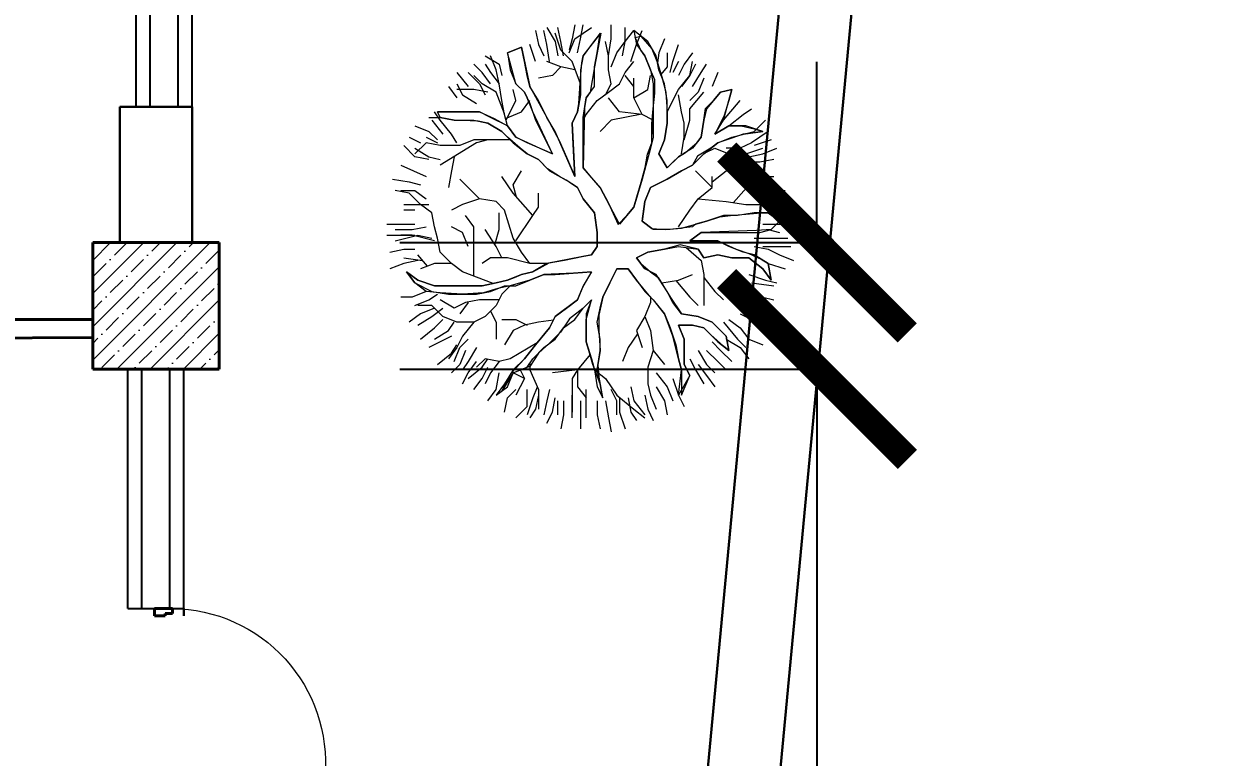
# Model space of a CAD drawing. Header units: millimetres. Extents: x 1531071 to 1560283, y -701792 to -691067.
# Drawn here: x 1557534 to 1558193, y -700450 to -700044 of the extents above; entities that cross this region are included whole.
import ezdxf

# ---------------------------------------------------------------- set-up
doc = ezdxf.new("R2010")
doc.units = ezdxf.units.MM
doc.header["$LTSCALE"] = 20
doc.header["$MEASUREMENT"] = 0
doc.layers.add('A-PlantOutdoor-G', color=82, linetype='Continuous', lineweight=5)
doc.layers.add('Qapi', color=5, linetype='Continuous', lineweight=13)
for name, color, linetype, lineweight, true_color in [('Двери ArchiCAD_Ном._пера__23', 7, 'Continuous', 40, 0xff6600), ('Двери ArchiCAD_Ном._пера__3', 7, 'Continuous', 20, 0xff6600), ('Двери ArchiCAD_Ном._пера__47', 7, 'Continuous', 25, 0x373737), ('Конструктив - Колонны_Ном._пера__202', 7, 'Continuous', 0, 0x38637a), ('Конструктив - Колонны_Ном._пера__28', 7, 'Continuous', 40, 0xffe4e1)]:
    doc.layers.add(name, color=color, linetype=linetype, lineweight=lineweight, true_color=true_color)
doc.styles.add('СГЕНЕРИР_СТИЛЬ_1', font='arial.ttf')
doc.dimstyles.get("Standard").update_dxf_attribs({"dimtxt": 200, "dimasz": 100, "dimexe": 2, "dimexo": 100, "dimgap": 80, "dimtad": 1, "dimdec": 0, "dimzin": 0, "dimdsep": 46, "dimtxsty": 'СГЕНЕРИР_СТИЛЬ_1', "dimblk": 'ARCHTICK', "dimcen": 0.09, "dimclrd": 5, "dimclre": 5, "dimclrt": 5, "dimadec": 0, "dimazin": 0, "dimtfac": 1, "dimtdec": 0, "dimtofl": 0, "dimtmove": 0, "dimatfit": 3, "dimfxl": 1, "dimtolj": 1, "dimtzin": 0, "dimarcsym": 0})

# ---------------------------------------------------------------- blocks, each defined once
blk = doc.blocks.new('_ArchTick')
at = {"color": 0, "linetype": 'ByBlock', "const_width": 0.15}
blk.add_lwpolyline([(-0.5, -0.5), (0.5, 0.5)], dxfattribs=at)
blk = doc.blocks.new('*D306')
at = {"layer": 'Defpoints', "color": 0, "lineweight": -3, "ltscale": 0.5, "transparency": 16777216}
for p in [(1557642.21, -700165.21), (1557973.19, -700165.21), (1557642.21, -700235.21)]:
    blk.add_point(p, dxfattribs=at)
at = {"layer": 'Конструктив - Колонны_Ном._пера__28', "color": 5, "lineweight": -2, "ltscale": 0.5, "transparency": 16777216}
for p, q in [((1557973.19, -700165.21), (1557973.19, -700065.21)), ((1557742.21, -700165.21), (1557975.19, -700165.21)), ((1557742.21, -700235.21), (1557975.19, -700235.21)), ((1557973.19, -700235.21), (1557973.19, -700879.38))]:
    blk.add_line(p, q, dxfattribs=at)
at = {"layer": 'Конструктив - Колонны_Ном._пера__28', "color": 5, "lineweight": -2, "ltscale": 0.5, "transparency": 16777216, "xscale": 100, "yscale": 100, "zscale": 100}
for p, rotation in [((1557973.19, -700165.21), 270), ((1557973.19, -700235.21), 90)]:
    blk.add_blockref('_ArchTick', p, dxfattribs=dict(at, rotation=rotation))
at = {"layer": 'Конструктив - Колонны_Ном._пера__28', "color": 5, "lineweight": 0, "ltscale": 0.5, "transparency": 16777216, "insert": (1557791.08, -700657.3), "char_height": 200, "attachment_point": 5, "rotation": 90, "style": 'СГЕНЕРИР_СТИЛЬ_1'}
blk.add_mtext('\\A1;70', dxfattribs=at)
blk = doc.blocks.new('AUDIT_I_000527131450-3')
at = {"color": 0, "linetype": 'Continuous'}
for p, q in [((-0.105, 1.993), (0.091, 2.242)), ((0.091, 2.242), (0.05, 2.024)), ((0.469, 2.195), (0.531, 2.211)), ((0.531, 2.055), (0.469, 2.195)), ((0.531, 2.211), (0.656, 2.071)), ((-0.944, 2.024), (-0.788, 2.087)), ((-0.851, 1.683), (-0.944, 2.024)), ((-0.788, 2.087), (-0.695, 1.652)), ((-0.121, 1.916), (-0.105, 1.993)), ((0.05, 2.024), (0.019, 1.869)), ((0.578, 1.993), (0.531, 2.055)), ((0.64, 1.838), (0.578, 1.993)), ((0.656, 2.071), (0.718, 1.916)), ((-0.136, 1.745), (-0.121, 1.916)), ((0.019, 1.869), (-0.028, 1.59)), ((0.718, 1.916), (0.764, 1.761)), ((-0.152, 1.466), (-0.136, 1.745)), ((0.687, 1.725), (0.64, 1.838)), ((0.687, 1.578), (0.687, 1.725)), ((0.764, 1.761), (0.811, 1.59)), ((-0.757, 1.59), (-0.851, 1.683)), ((-0.726, 1.528), (-0.757, 1.59)), ((-0.695, 1.652), (-0.509, 1.311)), ((-0.028, 1.59), (-0.074, 1.528)), ((0.811, 1.59), (0.826, 1.373)), ((1.339, 1.497), (1.416, 1.59)), ((1.416, 1.59), (1.541, 1.621)), ((1.541, 1.621), (1.509, 1.497)), ((-0.664, 1.373), (-0.726, 1.528)), ((-0.167, 1.373), (-0.152, 1.466)), ((-0.074, 1.528), (-0.09, 1.419)), ((0.671, 1.404), (0.687, 1.578)), ((1.25, 1.41), (1.339, 1.497)), ((1.509, 1.497), (1.452, 1.32)), ((-1.689, 1.311), (-1.72, 1.373)), ((-1.72, 1.373), (-1.254, 1.373)), ((-1.254, 1.373), (-1.09, 1.297)), ((-0.447, 0.907), (-0.664, 1.373)), ((-0.229, 1.248), (-0.167, 1.373)), ((-0.09, 1.419), (-0.105, 0.752)), ((0.653, 1.241), (0.671, 1.404)), ((0.826, 1.373), (0.826, 1.248)), ((1.23, 1.279), (1.25, 1.41)), ((1.452, 1.32), (1.354, 1.124)), ((-1.534, 1.279), (-1.689, 1.311)), ((-1.267, 1.27), (-1.534, 1.279)), ((-1.161, 1.248), (-1.267, 1.27)), ((-1.006, 1.155), (-1.161, 1.248)), ((-1.09, 1.297), (-0.944, 1.217)), ((-0.944, 1.217), (-0.851, 1.093)), ((-0.509, 1.311), (-0.373, 1.056)), ((-0.217, 1.015), (-0.229, 1.248)), ((0.656, 1.031), (0.653, 1.241)), ((0.826, 1.248), (0.795, 1.062)), ((1.199, 1.093), (1.23, 1.279)), ((1.354, 1.124), (1.509, 1.217)), ((1.509, 1.217), (1.643, 1.217)), ((1.643, 1.217), (1.789, 1.186)), ((1.789, 1.186), (1.882, 1.155)), ((-0.944, 1.093), (-1.006, 1.155)), ((-0.804, 0.969), (-0.944, 1.093)), ((-0.851, 1.093), (-0.587, 0.969)), ((-0.373, 1.056), (-0.291, 0.871)), ((0.795, 1.062), (0.733, 0.907)), ((1.152, 1.031), (1.199, 1.093)), ((1.542, 1.083), (1.385, 1.031)), ((1.665, 1.124), (1.542, 1.083)), ((1.773, 1.14), (1.665, 1.124)), ((1.882, 1.155), (1.773, 1.14)), ((-0.726, 0.907), (-0.804, 0.969)), ((-0.587, 0.969), (-0.447, 0.907)), ((-0.198, 0.659), (-0.217, 1.015)), ((0.608, 0.903), (0.656, 1.031)), ((1.028, 0.923), (1.152, 1.031)), ((1.308, 0.969), (1.16, 0.881)), ((1.385, 1.031), (1.308, 0.969)), ((-0.602, 0.845), (-0.726, 0.907)), ((-0.499, 0.741), (-0.602, 0.845)), ((-0.291, 0.871), (-0.198, 0.659)), ((0.582, 0.755), (0.608, 0.903)), ((0.733, 0.907), (0.826, 0.752)), ((0.826, 0.752), (0.888, 0.814)), ((0.888, 0.814), (0.951, 0.876)), ((0.951, 0.876), (1.028, 0.923)), ((1.16, 0.881), (1.106, 0.783)), ((-0.369, 0.659), (-0.499, 0.741)), ((-0.105, 0.752), (-0.012, 0.643)), ((0.537, 0.594), (0.582, 0.755)), ((0.982, 0.721), (0.826, 0.628)), ((1.106, 0.783), (0.982, 0.721)), ((-0.295, 0.616), (-0.369, 0.659)), ((-0.167, 0.535), (-0.295, 0.616)), ((-0.105, 0.41), (-0.167, 0.535)), ((-0.012, 0.643), (0.085, 0.528)), ((0.085, 0.528), (0.17, 0.369)), ((0.489, 0.433), (0.537, 0.594)), ((0.64, 0.535), (0.578, 0.379)), ((0.826, 0.628), (0.64, 0.535)), ((-0.043, 0.333), (-0.105, 0.41)), ((0.454, 0.317), (0.489, 0.433)), ((0.019, 0.255), (-0.043, 0.333)), ((0.17, 0.369), (0.282, 0.127)), ((0.376, 0.224), (0.454, 0.317)), ((0.562, 0.271), (0.547, 0.162)), ((0.578, 0.379), (0.562, 0.271)), ((0.034, 0.147), (0.019, 0.255)), ((0.05, 0.038), (0.034, 0.147)), ((0.282, 0.127), (0.376, 0.224)), ((0.547, 0.162), (0.655, 0.081)), ((0.982, 0.084), (1.261, 0.162)), ((1.261, 0.162), (1.409, 0.211)), ((1.409, 0.211), (1.525, 0.224)), ((1.525, 0.224), (1.696, 0.24)), ((1.696, 0.24), (1.867, 0.255)), ((1.867, 0.255), (1.944, 0.255)), ((1.944, 0.255), (2.068, 0.162)), ((2.068, 0.162), (1.975, 0.069)), ((0.05, -0.117), (0.05, 0.038)), ((0.655, 0.081), (0.811, 0.069)), ((0.811, 0.069), (0.982, 0.084)), ((1.199, 0.038), (1.075, -0.055)), ((1.812, 0.06), (1.199, 0.038)), ((1.975, 0.069), (1.812, 0.06)), ((-0.012, -0.21), (0.05, -0.117)), ((0.968, -0.098), (0.795, -0.148)), ((1.168, -0.148), (0.968, -0.098)), ((1.075, -0.055), (1.385, -0.055)), ((1.385, -0.055), (1.587, -0.148)), ((-0.312, -0.267), (-0.097, -0.226)), ((-0.097, -0.226), (-0.012, -0.21)), ((0.609, -0.179), (0.485, -0.241)), ((0.485, -0.241), (0.531, -0.304)), ((0.795, -0.148), (0.609, -0.179)), ((1.23, -0.241), (1.168, -0.148)), ((1.385, -0.21), (1.23, -0.241)), ((1.541, -0.241), (1.385, -0.21)), ((1.727, -0.241), (1.541, -0.241)), ((1.587, -0.148), (1.727, -0.195)), ((1.727, -0.195), (1.867, -0.257)), ((1.882, -0.366), (1.727, -0.241)), ((1.867, -0.257), (1.944, -0.304)), ((-0.664, -0.397), (-0.483, -0.299)), ((-0.483, -0.299), (-0.312, -0.267)), ((0.267, -0.366), (0.19, -0.521)), ((0.392, -0.366), (0.267, -0.366)), ((0.485, -0.49), (0.392, -0.366)), ((0.531, -0.304), (0.64, -0.397)), ((1.975, -0.49), (1.882, -0.366)), ((1.944, -0.304), (1.975, -0.49)), ((-2.062, -0.397), (-1.937, -0.49)), ((-1.968, -0.521), (-2.062, -0.397)), ((-1.844, -0.614), (-1.968, -0.521)), ((-1.937, -0.49), (-1.751, -0.552)), ((-1.223, -0.552), (-1.068, -0.521)), ((-1.068, -0.521), (-0.944, -0.49)), ((-0.944, -0.49), (-0.866, -0.459)), ((-0.695, -0.49), (-0.913, -0.552)), ((-0.866, -0.459), (-0.788, -0.428)), ((-0.788, -0.428), (-0.664, -0.397)), ((-0.54, -0.428), (-0.695, -0.49)), ((-0.214, -0.412), (-0.54, -0.428)), ((-0.012, -0.397), (-0.214, -0.412)), ((-0.114, -0.574), (-0.012, -0.397)), ((0.19, -0.521), (0.112, -0.676)), ((0.624, -0.661), (0.485, -0.49)), ((0.64, -0.397), (0.723, -0.46)), ((0.723, -0.46), (0.86, -0.681)), ((-1.689, -0.629), (-1.844, -0.614)), ((-1.751, -0.552), (-1.223, -0.552)), ((-1.441, -0.645), (-1.689, -0.629)), ((-1.208, -0.629), (-1.441, -0.645)), ((-1.052, -0.583), (-1.208, -0.629)), ((-0.913, -0.552), (-1.052, -0.583)), ((-0.167, -0.707), (-0.114, -0.574)), ((-0.292, -0.8), (-0.167, -0.707)), ((-0.012, -0.707), (-0.109, -0.805)), ((-0.074, -0.924), (-0.012, -0.707)), ((0.112, -0.676), (0.066, -0.878)), ((0.698, -0.741), (0.624, -0.661)), ((0.795, -0.862), (0.698, -0.741)), ((0.86, -0.681), (0.982, -0.862)), ((-0.478, -1.017), (-0.416, -0.893)), ((-0.416, -0.893), (-0.292, -0.8)), ((-0.258, -0.919), (-0.357, -1.064)), ((-0.109, -0.805), (-0.258, -0.919)), ((0.066, -0.878), (0.066, -1.048)), ((0.826, -0.94), (0.795, -0.862)), ((0.982, -0.862), (1.168, -0.893)), ((1.168, -0.893), (1.323, -0.955)), ((-0.616, -1.184), (-0.478, -1.017)), ((-0.074, -1.173), (-0.074, -0.924)), ((0.066, -1.048), (0.081, -1.266)), ((0.888, -1.111), (0.826, -0.94)), ((1.106, -0.986), (0.951, -0.986)), ((0.951, -0.986), (1.013, -1.142)), ((1.23, -1.017), (1.106, -0.986)), ((1.308, -1.095), (1.23, -1.017)), ((1.323, -0.955), (1.478, -1.111)), ((-0.757, -1.359), (-0.616, -1.184)), ((-0.357, -1.064), (-0.478, -1.188)), ((-0.043, -1.266), (-0.074, -1.173)), ((0.951, -1.359), (0.888, -1.111)), ((1.013, -1.142), (1.013, -1.421)), ((1.447, -1.219), (1.308, -1.095)), ((1.478, -1.111), (1.509, -1.266)), ((-0.602, -1.297), (-0.695, -1.444)), ((-0.478, -1.188), (-0.602, -1.297)), ((0.003, -1.421), (-0.043, -1.266)), ((0.081, -1.266), (0.058, -1.427)), ((1.509, -1.266), (1.447, -1.219)), ((-0.903, -1.519), (-0.757, -1.359)), ((-0.695, -1.444), (-0.804, -1.483)), ((0.081, -1.638), (0.003, -1.421)), ((0.058, -1.427), (0.066, -1.561)), ((0.982, -1.483), (0.951, -1.359)), ((1.013, -1.421), (1.075, -1.545)), ((-0.882, -1.514), (-1.006, -1.716)), ((-1.006, -1.716), (-0.903, -1.519)), ((-0.757, -1.576), (-0.882, -1.514)), ((-0.804, -1.483), (-0.757, -1.576)), ((0.066, -1.561), (0.109, -1.787)), ((0.951, -1.762), (0.982, -1.483)), ((1.075, -1.545), (0.951, -1.762)), ((0.109, -1.787), (0.081, -1.638))]:
    blk.add_line(p, q, dxfattribs=at)
blk = doc.blocks.new('P_______________10____A_')
at = {"color": 0, "linetype": 'Continuous'}
for p, q in [((-0.633, 2.273), (-0.602, 2.118)), ((-0.509, 2.118), (-0.54, 2.273)), ((-0.509, 2.304), (-0.416, 2.149)), ((-0.354, 2.055), (-0.416, 2.242)), ((-0.354, 2.149), (-0.385, 2.304)), ((-0.198, 2.335), (-0.229, 2.18)), ((-0.198, 2.18), (-0.012, 2.304)), ((-0.136, 2.18), (-0.105, 2.335)), ((0.081, 2.242), (-0.012, 2.118)), ((0.05, 2.024), (0.081, 2.242)), ((0.205, 2.18), (0.205, 2.335)), ((0.361, 2.149), (0.361, 2.304)), ((0.361, 2.149), (0.454, 2.273)), ((0.609, 2.149), (0.454, 2.273)), ((0.454, 2.273), (0.485, 2.118)), ((0.485, 2.118), (0.547, 2.273)), ((-0.633, 1.931), (-0.695, 2.118)), ((-0.602, 2.118), (-0.54, 1.993)), ((-0.478, 1.931), (-0.509, 2.118)), ((-0.416, 2.149), (-0.385, 1.993)), ((-0.323, 1.993), (-0.354, 2.149)), ((-0.229, 2.18), (-0.261, 2.055)), ((-0.261, 2.024), (-0.198, 2.18)), ((-0.167, 2.024), (-0.136, 2.18)), ((-0.012, 2.118), (-0.105, 1.993)), ((0.174, 1.993), (0.143, 2.149)), ((0.174, 1.993), (0.205, 2.18)), ((0.267, 2.024), (0.361, 2.149)), ((0.329, 1.993), (0.361, 2.149)), ((0.423, 1.931), (0.485, 2.118)), ((0.485, 2.118), (0.578, 1.993)), ((0.702, 1.993), (0.609, 2.149)), ((0.795, 2.18), (0.733, 2.024)), ((0.888, 1.931), (0.951, 2.118)), ((-1.192, 1.993), (-1.037, 1.9)), ((-1.068, 1.838), (-1.13, 1.993)), ((-0.788, 2.087), (-0.944, 2.024)), ((-0.944, 2.024), (-0.913, 1.838)), ((-0.757, 1.931), (-0.788, 2.087)), ((-0.229, 1.931), (-0.354, 2.055)), ((-0.105, 1.993), (-0.136, 1.838)), ((0.019, 1.869), (0.05, 2.024)), ((0.174, 1.838), (0.174, 1.993)), ((0.205, 1.869), (0.267, 2.024)), ((0.578, 1.993), (0.64, 1.838)), ((0.733, 1.838), (0.702, 1.993)), ((0.733, 2.024), (0.718, 1.916)), ((0.826, 2.024), (0.826, 1.869)), ((1.106, 2.024), (1.013, 1.9)), ((-1.223, 1.807), (-1.316, 1.9)), ((-1.192, 1.9), (-1.13, 1.807)), ((-1.037, 1.9), (-1.006, 1.776)), ((-0.726, 1.776), (-0.757, 1.931)), ((-0.354, 1.869), (-0.509, 1.931)), ((-0.354, 1.869), (-0.447, 1.776)), ((-0.198, 1.838), (-0.354, 1.869)), ((-0.136, 1.683), (-0.229, 1.931)), ((0.019, 1.652), (0.019, 1.869)), ((0.361, 1.807), (0.454, 1.931)), ((0.826, 1.869), (0.755, 1.785)), ((0.857, 1.807), (0.888, 1.931)), ((0.951, 1.931), (0.888, 1.807)), ((1.013, 1.9), (0.951, 1.776)), ((1.075, 1.776), (1.106, 1.931)), ((1.137, 1.9), (1.075, 1.776)), ((1.199, 1.807), (1.261, 1.9)), ((-1.503, 1.807), (-1.378, 1.652)), ((-1.378, 1.807), (-1.254, 1.683)), ((-1.223, 1.683), (-1.316, 1.776)), ((-1.13, 1.683), (-1.223, 1.807)), ((-1.13, 1.807), (-1.037, 1.683)), ((-1.037, 1.683), (-1.068, 1.838)), ((-0.913, 1.838), (-0.851, 1.683)), ((-0.695, 1.652), (-0.726, 1.776)), ((-0.447, 1.776), (-0.602, 1.745)), ((-0.136, 1.838), (-0.136, 1.652)), ((0.205, 1.683), (0.174, 1.838)), ((0.298, 1.683), (0.361, 1.807)), ((0.454, 1.652), (0.361, 1.776)), ((0.454, 1.528), (0.454, 1.745)), ((0.609, 1.621), (0.64, 1.776)), ((0.64, 1.838), (0.671, 1.683)), ((0.795, 1.683), (0.733, 1.838)), ((0.951, 1.621), (1.075, 1.776)), ((1.075, 1.776), (0.982, 1.652)), ((1.106, 1.652), (1.199, 1.807)), ((1.23, 1.745), (1.168, 1.59)), ((1.385, 1.807), (1.323, 1.652)), ((-1.596, 1.652), (-1.503, 1.528)), ((-1.503, 1.683), (-1.441, 1.559)), ((-1.316, 1.621), (-1.503, 1.621)), ((-1.161, 1.59), (-1.316, 1.621)), ((-1.254, 1.683), (-1.192, 1.559)), ((-1.068, 1.59), (-1.223, 1.683)), ((-0.977, 1.352), (-1.068, 1.59)), ((-1.006, 1.497), (-1.037, 1.683)), ((-0.851, 1.497), (-0.882, 1.621)), ((-0.851, 1.683), (-0.757, 1.59)), ((-0.757, 1.59), (-0.695, 1.466)), ((-0.602, 1.497), (-0.695, 1.652)), ((-0.136, 1.652), (-0.136, 1.559)), ((-0.074, 1.528), (0.019, 1.652)), ((0.05, 1.497), (0.174, 1.59)), ((0.143, 1.559), (0.205, 1.683)), ((0.174, 1.59), (0.298, 1.683)), ((0.454, 1.528), (0.609, 1.621)), ((0.671, 1.683), (0.671, 1.559)), ((0.826, 1.497), (0.795, 1.683)), ((0.826, 1.373), (0.951, 1.621)), ((1.168, 1.59), (1.075, 1.497)), ((1.075, 1.404), (1.23, 1.59)), ((1.416, 1.59), (1.261, 1.404)), ((1.541, 1.621), (1.416, 1.59)), ((1.509, 1.497), (1.541, 1.621)), ((-1.441, 1.559), (-1.285, 1.466)), ((-0.975, 1.342), (-1.006, 1.497)), ((-0.959, 1.279), (-0.851, 1.497)), ((-0.788, 1.373), (-0.695, 1.497)), ((-0.695, 1.466), (-0.633, 1.279)), ((-0.509, 1.311), (-0.602, 1.497)), ((-0.136, 1.559), (-0.167, 1.373)), ((-0.105, 1.311), (-0.074, 1.528)), ((-0.074, 1.342), (0.05, 1.497)), ((0.298, 1.373), (0.174, 1.528)), ((0.547, 1.342), (0.454, 1.528)), ((0.671, 1.559), (0.671, 1.404)), ((0.826, 1.248), (0.826, 1.497)), ((0.982, 1.373), (0.951, 1.559)), ((1.447, 1.279), (1.509, 1.497)), ((1.447, 1.279), (1.634, 1.497)), ((-1.689, 1.279), (-1.751, 1.373)), ((-1.534, 1.373), (-1.72, 1.373)), ((-1.409, 1.373), (-1.534, 1.373)), ((-1.254, 1.373), (-1.409, 1.373)), ((-1.13, 1.311), (-1.254, 1.373)), ((-0.944, 1.217), (-0.975, 1.342)), ((-0.964, 1.299), (-0.788, 1.373)), ((-0.167, 1.373), (-0.229, 1.248)), ((-0.105, 1.279), (-0.074, 1.342)), ((0.544, 1.348), (0.205, 1.279)), ((0.547, 1.342), (0.298, 1.373)), ((0.671, 1.279), (0.547, 1.342)), ((0.671, 1.404), (0.671, 1.248)), ((1.013, 1.248), (0.982, 1.373)), ((1.075, 1.279), (1.075, 1.404)), ((1.261, 1.404), (1.23, 1.279)), ((1.509, 1.217), (1.665, 1.342)), ((1.665, 1.342), (1.758, 1.404)), ((-1.968, 1.217), (-1.813, 1.155)), ((-1.813, 1.311), (-1.689, 1.311)), ((-1.782, 1.279), (-1.658, 1.124)), ((-1.689, 1.311), (-1.534, 1.279)), ((-1.565, 1.124), (-1.689, 1.279)), ((-1.534, 1.279), (-1.316, 1.279)), ((-1.316, 1.279), (-1.161, 1.248)), ((-1.161, 1.248), (-1.006, 1.155)), ((-0.944, 1.217), (-1.13, 1.311)), ((-0.851, 1.093), (-0.944, 1.217)), ((-0.633, 1.279), (-0.447, 0.907)), ((-0.416, 1.155), (-0.509, 1.311)), ((-0.229, 1.248), (-0.198, 0.659)), ((-0.105, 1.124), (-0.105, 1.311)), ((0.205, 1.279), (0.081, 1.155)), ((0.671, 1.124), (0.671, 1.279)), ((0.671, 1.248), (0.671, 1.093)), ((0.795, 1.062), (0.826, 1.248)), ((1.013, 1.062), (1.075, 1.279)), ((1.013, 1.093), (1.013, 1.248)), ((1.23, 1.279), (1.199, 1.093)), ((1.354, 1.124), (1.447, 1.279)), ((1.509, 1.217), (1.354, 1.124)), ((1.696, 1.217), (1.509, 1.217)), ((1.882, 1.155), (1.696, 1.217)), ((1.789, 1.155), (1.913, 1.279)), ((-2.031, 1.093), (-1.906, 1.031)), ((-1.844, 1.093), (-1.72, 1.031)), ((-1.813, 1.155), (-1.72, 1.062)), ((-1.503, 1.031), (-1.565, 1.124)), ((-1.316, 1.062), (-1.472, 1)), ((-1.192, 1.062), (-1.316, 1.062)), ((-1.161, 1.062), (-1.285, 1.031)), ((-0.913, 1.062), (-1.192, 1.062)), ((-1.006, 1.155), (-0.882, 1.031)), ((-0.726, 1.031), (-0.851, 1.093)), ((-0.198, 0.659), (-0.416, 1.155)), ((-0.105, 0.752), (-0.105, 1.124)), ((0.671, 1.093), (0.64, 0.969)), ((0.733, 0.907), (0.795, 1.062)), ((0.982, 0.907), (1.013, 1.093)), ((1.199, 1.093), (1.106, 0.969)), ((1.385, 1.031), (1.541, 1.093)), ((1.541, 1.093), (1.789, 1.155)), ((1.665, 1.124), (1.882, 1.155)), ((1.944, 1.155), (1.758, 1.031)), ((1.975, 1.062), (1.789, 1)), ((-1.968, 0.876), (-2.093, 1)), ((-1.844, 1.031), (-1.968, 0.907)), ((-1.968, 0.969), (-1.813, 0.876)), ((-1.689, 1), (-1.844, 1.031)), ((-1.285, 1.031), (-1.689, 0.783)), ((-1.472, 1), (-1.689, 1)), ((-0.882, 1.031), (-0.726, 0.907)), ((-0.447, 0.907), (-0.726, 1.031)), ((0.64, 0.969), (0.547, 0.628)), ((1.106, 0.969), (0.951, 0.876)), ((1.23, 0.907), (1.385, 1.031)), ((1.246, 0.92), (1.354, 0.969)), ((1.354, 0.969), (1.509, 0.907)), ((1.634, 0.969), (1.478, 0.969)), ((1.758, 1.031), (1.634, 0.969)), ((1.696, 0.907), (1.882, 0.969)), ((1.882, 0.907), (2.037, 0.969)), ((-1.813, 0.845), (-1.968, 0.876)), ((-1.813, 0.876), (-1.689, 0.845)), ((-1.534, 0.876), (-1.565, 0.721)), ((-0.726, 0.907), (-0.602, 0.845)), ((-0.602, 0.845), (-0.478, 0.721)), ((0.826, 0.752), (0.733, 0.907)), ((0.951, 0.876), (0.826, 0.752)), ((1.106, 0.783), (1.23, 0.907)), ((1.478, 0.721), (1.603, 0.814)), ((1.509, 0.907), (1.696, 0.907)), ((1.851, 0.814), (1.696, 0.814)), ((1.696, 0.522), (1.696, 0.814)), ((1.727, 0.876), (1.882, 0.907)), ((2.006, 0.845), (1.851, 0.814)), ((-2.124, 0.783), (-1.844, 0.659)), ((-1.565, 0.721), (-1.596, 0.535)), ((-0.882, 0.566), (-0.788, 0.721)), ((-0.478, 0.721), (-0.261, 0.597)), ((0.081, 0.535), (-0.105, 0.752)), ((0.826, 0.628), (0.982, 0.721)), ((0.982, 0.721), (1.106, 0.783)), ((1.323, 0.535), (1.137, 0.721)), ((1.323, 0.597), (1.478, 0.721)), ((-2.217, 0.628), (-2.031, 0.597)), ((-2.031, 0.597), (-1.906, 0.566)), ((-1.472, 0.628), (-1.378, 0.535)), ((-1.378, 0.535), (-1.254, 0.41)), ((-0.882, 0.472), (-1.006, 0.659)), ((-0.843, 0.428), (-0.882, 0.566)), ((-0.261, 0.597), (-0.167, 0.535)), ((-0.167, 0.535), (-0.105, 0.41)), ((0.298, 0.131), (0.081, 0.535)), ((0.547, 0.628), (0.454, 0.317)), ((0.578, 0.379), (0.64, 0.535)), ((0.64, 0.535), (0.826, 0.628)), ((1.168, 0.41), (1.323, 0.535)), ((1.323, 0.535), (1.323, 0.659)), ((1.559, 0.368), (1.789, 0.628)), ((1.696, 0.659), (2.006, 0.659)), ((1.789, 0.535), (1.944, 0.535)), ((1.944, 0.535), (2.131, 0.503)), ((-2.031, 0.472), (-2.186, 0.503)), ((-2.124, 0.503), (-1.968, 0.503)), ((-1.906, 0.348), (-2.031, 0.472)), ((-1.968, 0.503), (-1.844, 0.41)), ((-1.254, 0.41), (-1.441, 0.348)), ((-1.068, 0.379), (-1.254, 0.41)), ((-0.664, 0.224), (-0.882, 0.472)), ((-0.602, 0.317), (-0.602, 0.472)), ((-0.105, 0.41), (0.019, 0.255)), ((1.075, 0.286), (1.168, 0.41)), ((1.168, 0.41), (1.478, 0.379)), ((1.851, 0.472), (2.006, 0.472)), ((1.882, 0.348), (1.944, 0.472)), ((2.006, 0.472), (2.162, 0.41)), ((-2.093, 0.348), (-1.968, 0.348)), ((-1.968, 0.286), (-2.093, 0.286)), ((-1.968, 0.348), (-1.813, 0.348)), ((-1.782, 0.255), (-1.906, 0.348)), ((-1.441, 0.348), (-1.565, 0.286)), ((-0.975, 0.286), (-1.068, 0.379)), ((-0.882, -0.024), (-0.975, 0.286)), ((-0.664, 0.224), (-0.602, 0.317)), ((0.454, 0.317), (0.298, 0.131)), ((0.547, 0.162), (0.578, 0.379)), ((0.951, 0.1), (1.075, 0.286)), ((1.478, 0.379), (1.696, 0.348)), ((1.696, 0.348), (1.882, 0.348)), ((1.758, 0.348), (1.913, 0.348)), ((1.913, 0.348), (2.068, 0.348)), ((2.068, 0.348), (2.224, 0.317)), ((-1.751, 0.1), (-1.782, 0.255)), ((-1.316, 0.1), (-1.409, 0.224)), ((-1.037, 0.069), (-1.037, 0.255)), ((-0.851, -0.055), (-0.664, 0.224)), ((0.019, 0.255), (0.05, 0.038)), ((0.671, 0.069), (0.547, 0.162)), ((1.261, 0.162), (1.137, 0.131)), ((1.447, 0.224), (1.261, 0.162)), ((1.603, 0.224), (1.447, 0.224)), ((1.789, 0.255), (1.603, 0.224)), ((1.944, 0.255), (1.789, 0.255)), ((2.068, 0.162), (1.944, 0.255)), ((1.975, 0.069), (2.068, 0.162)), ((-2.279, 0.131), (-2.093, 0.131)), ((-2.279, 0.007), (-2.124, 0.007)), ((-2.186, 0.069), (-1.999, 0.069)), ((-2.186, -0.055), (-1.937, 0.007)), ((-2.124, 0.007), (-1.968, 0.007)), ((-1.999, 0.007), (-2.124, 0.007)), ((-2.093, 0.131), (-1.968, 0.131)), ((-1.999, 0.069), (-1.844, 0.1)), ((-1.751, -0.055), (-1.999, 0.007)), ((-1.937, 0.007), (-1.782, -0.024)), ((-1.72, -0.024), (-1.751, 0.1)), ((-1.441, 0.038), (-1.565, 0.1)), ((-1.378, -0.117), (-1.441, 0.038)), ((-1.316, -0.446), (-1.316, 0.1)), ((-1.068, -0.117), (-1.192, 0.069)), ((-1.082, -0.097), (-1.037, 0.069)), ((0.05, 0.038), (0.05, -0.117)), ((0.857, 0.069), (0.671, 0.069)), ((1.106, 0.1), (0.857, 0.069)), ((1.075, -0.055), (1.199, 0.038)), ((1.137, 0.131), (1.106, 0.1)), ((1.199, 0.038), (1.385, 0.038)), ((1.385, 0.038), (1.509, 0.038)), ((1.509, 0.038), (1.696, 0.038)), ((1.696, 0.038), (1.851, 0.038)), ((1.851, 0.038), (1.975, 0.069)), ((1.882, 0.131), (2.006, 0.131)), ((1.944, 0.069), (2.068, 0.038)), ((2.006, 0.131), (2.162, 0.131)), ((-1.689, -0.179), (-1.72, -0.024)), ((-1.006, -0.241), (-1.068, -0.117)), ((-0.788, -0.179), (-0.882, -0.024)), ((0.05, -0.117), (-0.012, -0.21)), ((0.795, -0.148), (0.951, -0.117)), ((0.951, -0.117), (1.168, -0.148)), ((1.034, -0.129), (1.199, -0.273)), ((1.23, -0.055), (1.075, -0.055)), ((1.385, -0.055), (1.23, -0.055)), ((1.509, -0.117), (1.385, -0.055)), ((1.665, -0.179), (1.509, -0.117)), ((1.789, -0.024), (1.975, -0.024)), ((1.789, -0.117), (1.944, -0.148)), ((1.882, -0.117), (2.006, -0.117)), ((1.975, -0.024), (2.162, -0.024)), ((2.006, -0.117), (2.193, -0.117)), ((-2.248, -0.179), (-2.093, -0.148)), ((-2.093, -0.148), (-1.968, -0.148)), ((-2.093, -0.241), (-1.883, -0.273)), ((-1.829, -0.335), (-1.937, -0.21)), ((-1.565, -0.304), (-1.689, -0.179)), ((-1.13, -0.241), (-1.223, -0.304)), ((-0.944, -0.241), (-1.13, -0.241)), ((-0.695, -0.304), (-0.944, -0.241)), ((-0.695, -0.304), (-0.788, -0.179)), ((-0.012, -0.21), (-0.509, -0.304)), ((0.485, -0.241), (0.609, -0.179)), ((0.578, -0.366), (0.485, -0.241)), ((0.609, -0.179), (0.795, -0.148)), ((1.168, -0.148), (1.23, -0.241)), ((1.23, -0.241), (1.385, -0.21)), ((1.385, -0.21), (1.541, -0.241)), ((1.541, -0.241), (1.727, -0.241)), ((1.789, -0.21), (1.665, -0.179)), ((1.727, -0.241), (1.882, -0.366)), ((1.944, -0.304), (1.789, -0.21)), ((1.944, -0.148), (2.068, -0.21)), ((2.068, -0.21), (2.224, -0.273)), ((-2.093, -0.304), (-2.248, -0.366)), ((-1.937, -0.273), (-2.093, -0.304)), ((-1.751, -0.304), (-1.906, -0.366)), ((-1.565, -0.304), (-1.751, -0.304)), ((-1.441, -0.397), (-1.565, -0.304)), ((-0.509, -0.304), (-0.695, -0.304)), ((-0.509, -0.304), (-0.664, -0.397)), ((0.112, -0.676), (0.267, -0.366)), ((0.267, -0.366), (0.392, -0.366)), ((0.392, -0.366), (0.578, -0.614)), ((0.702, -0.428), (0.578, -0.366)), ((1.199, -0.273), (1.23, -0.428)), ((1.882, -0.366), (1.975, -0.49)), ((1.975, -0.49), (1.944, -0.304)), ((1.944, -0.304), (2.131, -0.366)), ((-1.937, -0.49), (-2.062, -0.397)), ((-2.062, -0.397), (-1.968, -0.521)), ((-1.968, -0.521), (-1.782, -0.614)), ((-1.751, -0.552), (-1.937, -0.49)), ((-1.102, -0.528), (-1.441, -0.397)), ((-1.068, -0.521), (-1.223, -0.552)), ((-0.944, -0.49), (-1.068, -0.521)), ((-0.788, -0.428), (-0.944, -0.49)), ((-0.851, -0.552), (-0.695, -0.49)), ((-0.664, -0.397), (-0.788, -0.428)), ((-0.695, -0.49), (-0.54, -0.428)), ((-0.54, -0.428), (-0.416, -0.428)), ((-0.416, -0.428), (-0.012, -0.397)), ((-0.012, -0.397), (-0.105, -0.552)), ((0.826, -0.614), (0.702, -0.428)), ((0.764, -0.521), (0.951, -0.49)), ((0.922, -0.495), (1.075, -0.676)), ((0.951, -0.49), (1.106, -0.428)), ((1.23, -0.428), (1.23, -0.645)), ((1.23, -0.459), (1.354, -0.614)), ((1.727, -0.428), (1.913, -0.49)), ((1.758, -0.521), (2.006, -0.552)), ((1.913, -0.49), (2.037, -0.521)), ((-1.844, -0.614), (-1.999, -0.676)), ((-1.813, -0.707), (-1.72, -0.645)), ((-1.782, -0.614), (-1.596, -0.645)), ((-1.534, -0.552), (-1.751, -0.552)), ((-1.596, -0.645), (-1.441, -0.645)), ((-1.378, -0.552), (-1.534, -0.552)), ((-1.441, -0.645), (-1.285, -0.645)), ((-1.223, -0.552), (-1.378, -0.552)), ((-1.285, -0.645), (-1.13, -0.614)), ((-1.13, -0.614), (-0.975, -0.552)), ((-1.006, -0.645), (-1.068, -0.769)), ((-0.913, -0.552), (-1.006, -0.645)), ((-0.975, -0.552), (-0.851, -0.552)), ((-0.105, -0.552), (-0.167, -0.707)), ((0.578, -0.614), (0.671, -0.707)), ((0.888, -0.738), (0.826, -0.614)), ((1.23, -0.645), (1.23, -0.769)), ((1.354, -0.614), (1.447, -0.707)), ((1.696, -0.614), (1.882, -0.676)), ((-1.999, -0.676), (-2.124, -0.676)), ((-1.968, -0.769), (-1.813, -0.707)), ((-1.782, -0.769), (-1.937, -0.769)), ((-1.658, -0.893), (-1.782, -0.769)), ((-1.534, -0.8), (-1.689, -0.707)), ((-1.409, -0.738), (-1.534, -0.8)), ((-1.378, -0.738), (-1.472, -0.862)), ((-1.254, -0.707), (-1.409, -0.738)), ((-1.037, -0.707), (-1.254, -0.707)), ((-1.068, -0.769), (-1.192, -0.893)), ((-0.167, -0.707), (-0.416, -0.893)), ((-0.105, -0.8), (-0.012, -0.707)), ((-0.012, -0.707), (-0.074, -0.862)), ((0.081, -0.8), (0.112, -0.676)), ((0.64, -0.738), (0.578, -0.893)), ((0.64, -0.676), (0.64, -0.738)), ((0.671, -0.707), (0.795, -0.862)), ((0.982, -0.862), (0.888, -0.738)), ((1.075, -0.676), (1.168, -0.769)), ((1.634, -0.769), (1.789, -0.862)), ((1.665, -0.676), (1.789, -0.738)), ((1.789, -0.738), (1.913, -0.862)), ((1.882, -0.676), (2.006, -0.707)), ((-1.906, -0.862), (-2.031, -0.955)), ((-1.937, -0.986), (-1.782, -0.893)), ((-1.751, -0.8), (-1.906, -0.862)), ((-1.782, -0.893), (-1.658, -0.8)), ((-1.503, -0.955), (-1.658, -0.893)), ((-1.192, -0.893), (-1.316, -0.955)), ((-1.13, -0.831), (-1.068, -0.955)), ((-0.416, -0.893), (-0.478, -1.017)), ((-0.198, -0.924), (-0.105, -0.8)), ((-0.074, -0.862), (-0.074, -0.986)), ((0.05, -0.955), (0.081, -0.8)), ((0.578, -0.893), (0.485, -1.048)), ((0.578, -0.893), (0.64, -1.048)), ((0.795, -0.862), (0.857, -1.017)), ((1.168, -0.893), (0.982, -0.862)), ((1.323, -0.955), (1.168, -0.893)), ((1.634, -0.862), (1.758, -0.924)), ((1.789, -0.862), (1.913, -0.955)), ((-1.906, -1.142), (-1.751, -1.017)), ((-1.751, -1.017), (-1.658, -0.924)), ((-1.751, -1.142), (-1.596, -1.048)), ((-1.596, -1.048), (-1.534, -0.955)), ((-1.316, -0.955), (-1.503, -0.955)), ((-1.316, -0.955), (-1.441, -1.111)), ((-1.068, -0.955), (-1.068, -1.142)), ((-1.006, -0.924), (-0.851, -0.924)), ((-0.882, -1.048), (-0.975, -1.204)), ((-0.757, -0.986), (-0.882, -1.048)), ((-0.851, -0.924), (-0.726, -0.986)), ((-0.602, -0.955), (-0.757, -0.986)), ((-0.478, -1.017), (-0.633, -1.204)), ((-0.435, -0.931), (-0.602, -0.955)), ((-0.416, -1.142), (-0.323, -1.017)), ((-0.323, -1.017), (-0.198, -0.924)), ((-0.074, -0.986), (-0.074, -1.173)), ((0.081, -1.142), (0.05, -0.955)), ((0.485, -1.048), (0.547, -1.235)), ((0.64, -1.048), (0.671, -1.266)), ((0.857, -1.017), (0.919, -1.204)), ((1.013, -1.142), (0.951, -0.986)), ((0.951, -0.986), (1.106, -0.986)), ((1.106, -0.986), (1.23, -1.017)), ((1.23, -1.017), (1.385, -1.173)), ((1.478, -1.111), (1.323, -0.955)), ((1.447, -0.955), (1.603, -1.142)), ((1.509, -0.924), (1.634, -1.017)), ((1.634, -1.017), (1.727, -1.142)), ((1.758, -0.924), (1.882, -1.017)), ((-1.689, -1.173), (-1.813, -1.235)), ((-1.565, -1.111), (-1.689, -1.173)), ((-1.441, -1.111), (-1.503, -1.235)), ((-1.472, -1.235), (-1.378, -1.142)), ((-0.616, -1.184), (-0.913, -1.359)), ((-0.54, -1.235), (-0.416, -1.142)), ((-0.074, -1.173), (-0.012, -1.359)), ((0.081, -1.266), (0.081, -1.142)), ((0.497, -1.085), (0.392, -1.235)), ((1.013, -1.266), (1.013, -1.142)), ((1.323, -1.173), (1.416, -1.266)), ((1.385, -1.173), (1.509, -1.266)), ((1.509, -1.266), (1.478, -1.111)), ((1.478, -1.142), (1.634, -1.235)), ((1.603, -1.142), (1.696, -1.235)), ((1.727, -1.142), (1.882, -1.204)), ((-1.72, -1.421), (-1.565, -1.297)), ((-1.503, -1.235), (-1.596, -1.359)), ((-1.565, -1.297), (-1.503, -1.204)), ((-1.534, -1.39), (-1.472, -1.235)), ((-1.409, -1.266), (-1.472, -1.421)), ((-1.285, -1.235), (-1.378, -1.39)), ((-0.633, -1.204), (-0.757, -1.359)), ((-0.664, -1.359), (-0.54, -1.235)), ((-0.027, -1.313), (-0.167, -1.483)), ((0.05, -1.483), (0.081, -1.266)), ((0.392, -1.235), (0.329, -1.39)), ((0.671, -1.266), (0.609, -1.452)), ((0.671, -1.266), (0.795, -1.421)), ((0.919, -1.204), (0.951, -1.359)), ((1.013, -1.421), (1.013, -1.266)), ((1.168, -1.266), (1.261, -1.421)), ((1.261, -1.266), (1.385, -1.39)), ((1.416, -1.266), (1.541, -1.39)), ((1.634, -1.235), (1.727, -1.359)), ((-1.472, -1.421), (-1.565, -1.514)), ((-1.378, -1.39), (-1.441, -1.483)), ((-1.378, -1.514), (-1.285, -1.39)), ((-1.192, -1.359), (-1.285, -1.452)), ((-1.223, -1.452), (-1.161, -1.359)), ((-1.037, -1.39), (-1.192, -1.359)), ((-1.037, -1.39), (-1.13, -1.514)), ((-0.913, -1.359), (-1.037, -1.39)), ((-0.757, -1.359), (-0.882, -1.483)), ((-0.726, -1.452), (-0.664, -1.359)), ((-0.695, -1.405), (-0.695, -1.483)), ((-0.012, -1.359), (0.019, -1.483)), ((0.951, -1.359), (0.982, -1.483)), ((1.075, -1.545), (1.013, -1.421)), ((1.075, -1.359), (1.137, -1.483)), ((1.168, -1.421), (1.261, -1.545)), ((1.261, -1.421), (1.354, -1.514)), ((1.385, -1.39), (1.478, -1.483)), ((-1.441, -1.638), (-1.378, -1.514)), ((-1.378, -1.576), (-1.223, -1.452)), ((-1.316, -1.7), (-1.223, -1.576)), ((-1.223, -1.576), (-1.161, -1.452)), ((-1.13, -1.514), (-1.192, -1.638)), ((-1.068, -1.7), (-1.037, -1.514)), ((-0.882, -1.483), (-0.975, -1.638)), ((-0.944, -1.669), (-0.882, -1.514)), ((-0.882, -1.514), (-0.726, -1.452)), ((-0.757, -1.576), (-0.851, -1.762)), ((-0.695, -1.483), (-0.602, -1.7)), ((-0.167, -1.483), (-0.447, -1.514)), ((-0.167, -1.483), (-0.229, -1.576)), ((-0.229, -1.576), (-0.229, -1.793)), ((-0.167, -1.483), (-0.167, -1.669)), ((0.019, -1.483), (0.05, -1.669)), ((0.019, -1.483), (0.143, -1.576)), ((0.081, -1.638), (0.05, -1.483)), ((0.143, -1.576), (0.267, -1.762)), ((0.609, -1.452), (0.609, -1.638)), ((0.702, -1.514), (0.826, -1.669)), ((0.888, -1.576), (0.951, -1.762)), ((0.982, -1.483), (0.982, -1.638)), ((0.982, -1.762), (1.075, -1.545)), ((1.137, -1.483), (1.23, -1.638)), ((1.261, -1.545), (1.354, -1.669)), ((-1.161, -1.824), (-1.068, -1.7)), ((-0.975, -1.638), (-1.068, -1.762)), ((-1.068, -1.762), (-0.944, -1.669)), ((-0.944, -1.793), (-0.851, -1.7)), ((-0.726, -1.887), (-0.726, -1.7)), ((-0.616, -1.673), (-0.664, -1.793)), ((-0.602, -1.7), (-0.602, -1.918)), ((-0.478, -1.7), (-0.509, -1.824)), ((-0.167, -1.669), (-0.074, -1.793)), ((-0.074, -1.887), (-0.074, -1.7)), ((0.05, -1.669), (0.112, -1.793)), ((0.112, -1.793), (0.081, -1.638)), ((0.267, -1.824), (0.205, -1.7)), ((0.423, -1.669), (0.454, -1.824)), ((0.609, -1.638), (0.64, -1.762)), ((0.702, -1.669), (0.795, -1.824)), ((0.826, -1.669), (0.888, -1.824)), ((0.982, -1.638), (0.982, -1.762)), ((-0.975, -1.949), (-0.944, -1.793)), ((-0.664, -1.793), (-0.726, -1.98)), ((-0.602, -1.762), (-0.633, -1.918)), ((-0.509, -1.824), (-0.54, -1.98)), ((-0.447, -1.949), (-0.416, -1.793)), ((-0.385, -1.98), (-0.385, -1.824)), ((-0.323, -1.824), (-0.323, -1.98)), ((-0.229, -1.918), (-0.229, -1.762)), ((-0.229, -1.793), (-0.229, -1.949)), ((-0.136, -1.824), (-0.136, -1.98)), ((0.05, -1.824), (0.05, -1.98)), ((0.143, -1.824), (0.174, -2.011)), ((0.267, -1.762), (0.454, -1.918)), ((0.267, -1.98), (0.267, -1.824)), ((0.298, -1.793), (0.298, -1.949)), ((0.392, -1.793), (0.423, -1.949)), ((0.454, -1.824), (0.578, -1.98)), ((0.578, -1.762), (0.609, -1.918)), ((0.64, -1.762), (0.702, -1.918)), ((0.795, -1.824), (0.826, -1.98)), ((0.951, -1.762), (1.013, -1.887)), ((-0.851, -2.011), (-0.726, -1.887)), ((-0.633, -1.918), (-0.695, -2.011)), ((-0.509, -2.073), (-0.447, -1.949)), ((-0.229, -2.011), (-0.229, -1.918)), ((-0.074, -2.011), (-0.074, -1.887)), ((0.298, -1.949), (0.361, -2.135)), ((0.423, -1.949), (0.485, -2.042)), ((0.454, -1.918), (0.578, -2.011)), ((0.609, -1.918), (0.671, -2.042)), ((-0.323, -1.98), (-0.354, -2.135)), ((-0.136, -1.98), (-0.136, -2.135)), ((0.05, -1.98), (0.081, -2.135)), ((0.174, -2.011), (0.205, -2.166))]:
    blk.add_line(p, q, dxfattribs=at)
at = {"color": 0}
blk.add_blockref('AUDIT_I_000527131450-3', (0, 0), dxfattribs=at)

msp = doc.modelspace()

# ---------------------------------------------------------------- hatches: boundary and pattern name
at = {"layer": 'Конструктив - Колонны_Ном._пера__202', "linetype": 'Continuous'}
h = msp.add_hatch(dxfattribs=at)
h.set_pattern_fill('ЖЕЛЕЗОБЕТОН__ГОСТ_', color=1, scale=0.1, style=0, pattern_type=2)
h.set_pattern_definition([(45, (1547808.124, -705747.456), (-9.192388, 9.192388), []), (45, (1547803.528, -705742.86), (-9.192388, 9.192388), [9.75, -3.25, 0, -3.25])])
h.paths.add_polyline_path([(1557642.21, -700165.21), (1557572.21, -700165.21), (1557572.21, -700235.21), (1557642.21, -700235.21)])

# ---------------------------------------------------------------- linework, layer by layer
at = {"color": 5}
for p, q in [((1557596.27, -700090.21), (1557596.27, -699745.36)), ((1557604.01, -700090.21), (1557604.01, -699745.36)), ((1557619.48, -700090.21), (1557619.48, -699745.36)), ((1557627.21, -700090.21), (1557627.21, -699745.36)), ((1557627.21, -700090.21), (1557596.27, -700090.21)), ((1557591.74, -700367.71), (1557591.74, -700235.21)), ((1557622.68, -700235.21), (1557591.74, -700235.21)), ((1557597.21, -700235.21), (1557628.15, -700235.21)), ((1557599.48, -700367.71), (1557599.48, -700235.21)), ((1557614.95, -700367.71), (1557614.95, -700235.21)), ((1557622.68, -700371.71), (1557622.68, -700235.21))]:
    msp.add_line(p, q, dxfattribs=at)
at = {"color": 0, "lineweight": 30, "ltscale": 0.5}
for p, q in [((1557587.21, -700090.21), (1557587.21, -700165.21)), ((1557587.21, -700090.21), (1557627.21, -700090.21)), ((1557627.21, -700090.21), (1557627.21, -700165.21)), ((1557627.21, -700235.21), (1557597.21, -700235.21))]:
    msp.add_line(p, q, dxfattribs=at)
at = {"color": 5}
msp.add_lwpolyline([(1557591.74, -700367.71), (1557622.68, -700367.71), (1557622.68, -700371.71)], dxfattribs=at)
at = {"layer": 'Qapi'}
for p, q in [((1557601.99, -700235.17), (1557612.43, -700235.21)), ((1557612.43, -700235.21), (1557601.99, -700235.17)), ((1557612.43, -700235.21), (1557601.99, -700235.17)), ((1557612.43, -700235.21), (1557601.99, -700235.17)), ((1557601.99, -700235.17), (1557612.43, -700235.21)), ((1557601.99, -700235.17), (1557612.43, -700235.21)), ((1557601.99, -700235.23), (1557612.43, -700235.19)), ((1557601.99, -700235.23), (1557612.43, -700235.19)), ((1557612.43, -700235.19), (1557601.99, -700235.23)), ((1557612.43, -700235.19), (1557601.99, -700235.23)), ((1557612.43, -700235.19), (1557601.99, -700235.23)), ((1557601.99, -700235.23), (1557612.43, -700235.19)), ((1557601.99, -700235.23), (1557612.43, -700235.19))]:
    msp.add_line(p, q, dxfattribs=at)
at = {"layer": 'Двери ArchiCAD_Ном._пера__23', "linetype": 'Continuous'}
for p, q in [((1557616.39, -700367.71), (1557606.39, -700367.71)), ((1557606.39, -700367.71), (1557606.39, -700371.71)), ((1557606.39, -700371.71), (1557612.39, -700371.71)), ((1557612.39, -700371.71), (1557612.39, -700370.51)), ((1557612.39, -700370.51), (1557616.39, -700370.51)), ((1557616.39, -700370.51), (1557616.39, -700367.71))]:
    msp.add_line(p, q, dxfattribs=at)
at = {"layer": 'Двери ArchiCAD_Ном._пера__3', "linetype": 'Continuous'}
msp.add_lwpolyline([(1557616.39, -700367.71, -0.435814), (1557700.79, -700460.26, -3.942056)], format="xyb", dxfattribs=at)
at = {"layer": 'Двери ArchiCAD_Ном._пера__47', "linetype": 'Continuous'}
msp.add_line((1557616.39, -700367.71), (1557606.39, -700367.71), dxfattribs=at)
at = {"layer": 'Конструктив - Колонны_Ном._пера__28', "color": 119, "lineweight": 30, "ltscale": 0.5, "true_color": 0x394c3d}
for p, q in [((1558193.08, -697907.61), (1557939.67, -700596.61)), ((1558151.45, -697923.03), (1557899.96, -700591.69))]:
    msp.add_line(p, q, dxfattribs=at)
at = {"layer": 'Конструктив - Колонны_Ном._пера__28', "color": 0, "linetype": 'Continuous'}
for p, q in [((1557572.21, -700165.21), (1557572.21, -700235.21)), ((1557572.21, -700235.21), (1557642.21, -700235.21))]:
    msp.add_line(p, q, dxfattribs=at)
at = {"layer": 'Конструктив - Колонны_Ном._пера__28', "color": 0, "ltscale": 0.5}
for p in [(1557572.21, -700165.21), (1557642.21, -700235.21)]:
    msp.add_line(p, (1557642.21, -700165.21), dxfattribs=at)
at = {"layer": 'Конструктив - Колонны_Ном._пера__28', "color": 0, "linetype": 'Continuous'}
msp.add_lwpolyline([(1557237.15, -700219.62), (1557572.21, -700217.85), (1557572.21, -700207.85), (1557237.09, -700207.85)], dxfattribs=at)

# ---------------------------------------------------------------- block references
at = {"layer": 'A-PlantOutdoor-G', "color": 104, "xscale": 50, "yscale": 50, "zscale": 50}
msp.add_blockref('P_______________10____A_', (1557849.03, -700161.57), dxfattribs=at)

# ---------------------------------------------------------------- dimensions: what is measured, and where the dimension line sits
at = {"layer": 'Конструктив - Колонны_Ном._пера__28', "color": 5, "lineweight": 0, "ltscale": 0.5}
dim = msp.add_linear_dim(base=(1557973.19, -700165.21), p1=(1557642.21, -700235.21), p2=(1557642.21, -700165.21), angle=90, dimstyle='Standard', dxfattribs=at)
dim.commit()
dim.dimension.update_dxf_attribs({"geometry": '*D306', "text_midpoint": (1557973.19, -700657.3), "dimtype": 160})

doc.saveas('drawing.dxf')
